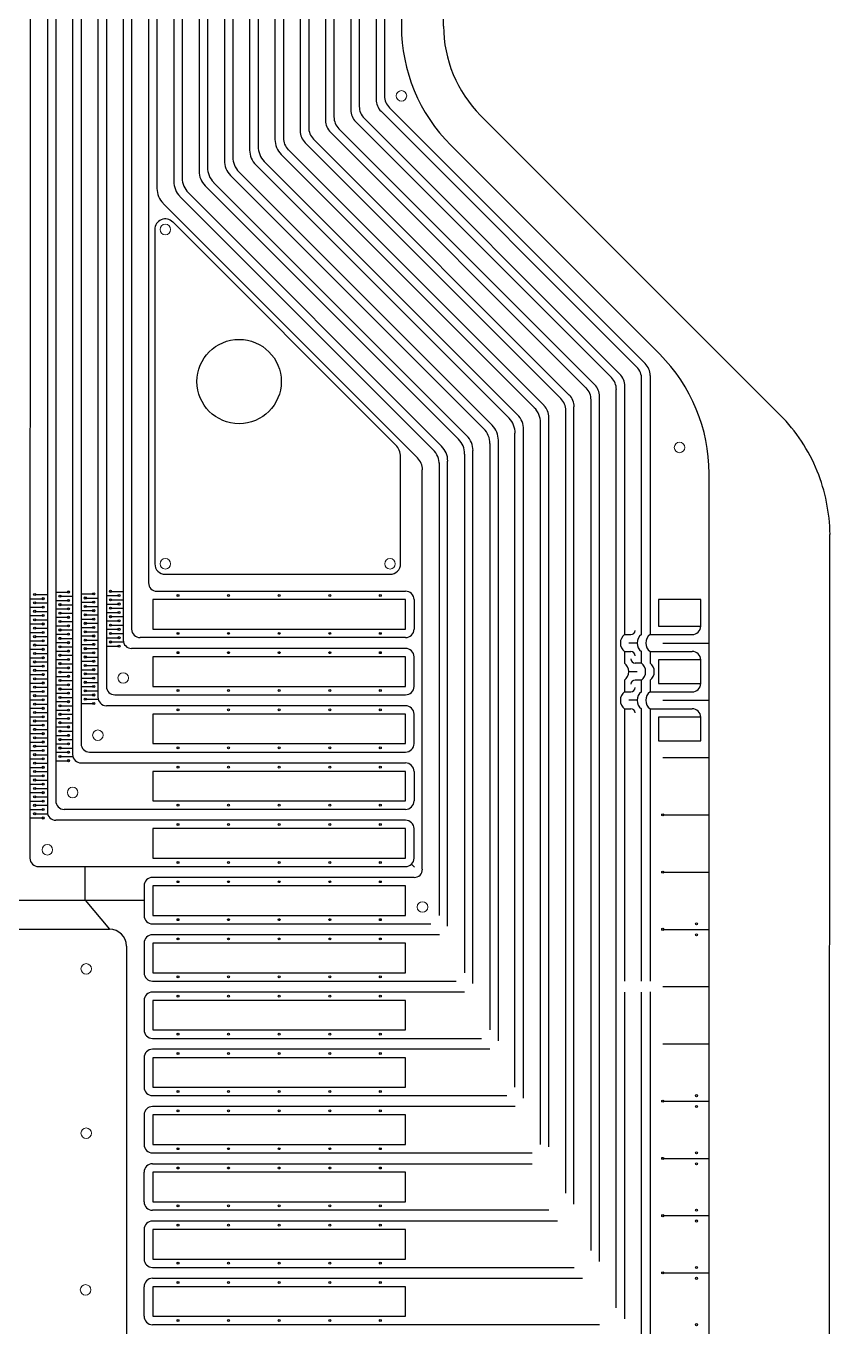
# Model space of a CAD drawing. Header units: millimetres. Extents: x 0 to 40, y 0 to 70.
# Drawn here: x 11.36 to 20.89, y 8.44 to 23.86 of the extents above; entities that cross this region are included whole.
import ezdxf

# ---------------------------------------------------------------- set-up
doc = ezdxf.new("R2010")
doc.units = ezdxf.units.MM
for name, color, linetype in [('Al Foil', 2, 'Continuous'), ('Cut Through All', 3, 'Continuous'), ('Expose Silicone', 1, 'Continuous'), ('Metal Tracks', 2, 'Continuous')]:
    doc.layers.add(name, color=color, linetype=linetype)

msp = doc.modelspace()

# ---------------------------------------------------------------- linework, layer by layer
at = {"layer": 'Al Foil'}
for p, q in [((11.411, 50.491), (11.405, 13.997)), ((11.611, 50.491), (11.611, 14.547)), ((11.711, 50.491), (11.711, 14.676)), ((11.911, 50.491), (11.911, 15.226)), ((12.011, 50.491), (12.011, 15.355)), ((12.211, 50.491), (12.211, 15.905)), ((12.311, 50.491), (12.311, 16.034)), ((12.511, 50.491), (12.511, 16.584)), ((12.611, 50.491), (12.611, 16.713)), ((12.811, 50.491), (12.811, 17.263)), ((12.911, 50.491), (12.911, 21.939)), ((13.111, 50.491), (13.111, 22.022)), ((13.211, 50.491), (13.211, 22.063)), ((13.411, 50.491), (13.411, 22.146)), ((13.511, 50.491), (13.511, 22.187)), ((13.711, 50.491), (13.711, 22.27)), ((13.811, 50.491), (13.811, 22.311)), ((14.011, 50.491), (14.011, 22.394)), ((14.111, 50.491), (14.111, 22.436)), ((14.311, 50.491), (14.311, 22.519)), ((14.411, 50.491), (14.411, 22.539)), ((14.611, 50.491), (14.611, 22.622)), ((14.711, 50.491), (14.711, 22.664)), ((14.911, 50.491), (14.911, 22.746)), ((15.011, 50.491), (15.011, 22.788)), ((15.211, 50.491), (15.211, 22.871)), ((15.311, 50.491), (15.311, 22.912)), ((15.511, 50.491), (15.511, 22.995)), ((15.611, 50.491), (15.611, 23.036)), ((15.811, 50.491), (15.811, 23.865)), ((15.57, 22.854), (18.603, 19.821)), ((15.67, 22.895), (18.703, 19.862)), ((15.27, 22.729), (18.303, 19.696)), ((18.403, 19.738), (15.37, 22.771)), ((18.003, 19.572), (14.97, 22.605)), ((18.103, 19.614), (15.07, 22.646)), ((17.503, 19.365), (14.47, 22.398)), ((14.67, 22.481), (17.703, 19.448)), ((14.77, 22.522), (17.803, 19.489)), ((18.875, 19.972), (16.397, 22.451)), ((17.088, 19.214), (14.084, 22.218)), ((14.184, 22.259), (17.188, 19.255)), ((17.388, 19.338), (14.384, 22.342)), ((16.788, 19.09), (13.784, 22.093)), ((13.884, 22.135), (16.888, 19.131)), ((16.488, 18.965), (13.484, 21.969)), ((13.584, 22.01), (16.588, 19.007)), ((12.984, 21.762), (16.003, 18.744)), ((16.188, 18.841), (13.184, 21.845)), ((13.284, 21.886), (16.288, 18.883)), ((12.886, 21.452), (12.886, 17.488)), ((15.742, 18.898), (13.1, 21.541)), ((18.458, 19.596), (18.458, 16.648)), ((18.658, 16.648), (18.658, 19.679)), ((18.761, 19.721), (18.761, 16.648)), ((18.158, 19.472), (18.158, 9.215)), ((18.358, 8.665), (18.358, 19.555)), ((17.758, 19.306), (17.758, 10.023)), ((17.858, 9.894), (17.858, 19.348)), ((18.058, 19.431), (18.058, 9.344)), ((17.458, 19.161), (17.458, 10.602)), ((17.558, 10.573), (17.558, 19.224)), ((17.158, 11.281), (17.158, 19.037)), ((17.258, 11.152), (17.258, 19.079)), ((16.658, 12.51), (16.658, 18.83)), ((16.858, 18.913), (16.858, 11.96)), ((16.958, 18.954), (16.958, 11.831)), ((15.801, 17.488), (15.801, 18.757)), ((16.258, 18.685), (16.258, 13.318)), ((16.358, 13.189), (16.358, 18.706)), ((16.558, 18.789), (16.558, 12.639)), ((16.058, 13.868), (16.058, 18.602)), ((19.461, 7.886), (19.461, 18.558)), ((13.011, 17.363), (15.676, 17.363)), ((11.461, 17.124), (11.611, 17.124)), ((11.711, 17.153), (11.861, 17.153)), ((12.011, 17.132), (12.161, 17.132)), ((12.361, 17.161), (12.511, 17.161)), ((12.911, 17.163), (15.861, 17.163)), ((11.405, 17.074), (11.561, 17.074)), ((11.405, 16.974), (11.561, 16.974)), ((11.461, 17.024), (11.611, 17.024)), ((11.711, 17.053), (11.861, 17.053)), ((11.761, 17.103), (11.911, 17.103)), ((11.761, 17.003), (11.911, 17.003)), ((12.011, 17.032), (12.161, 17.032)), ((12.061, 17.082), (12.211, 17.082)), ((12.061, 16.982), (12.211, 16.982)), ((12.311, 17.111), (12.461, 17.111)), ((12.311, 17.011), (12.461, 17.011)), ((12.361, 17.061), (12.511, 17.061)), ((15.961, 17.063), (15.961, 16.713)), ((11.405, 16.874), (11.561, 16.874)), ((11.461, 16.924), (11.611, 16.924)), ((11.461, 16.824), (11.611, 16.824)), ((11.711, 16.953), (11.861, 16.953)), ((11.711, 16.853), (11.861, 16.853)), ((11.761, 16.903), (11.911, 16.903)), ((12.011, 16.932), (12.161, 16.932)), ((12.011, 16.832), (12.161, 16.832)), ((12.061, 16.882), (12.211, 16.882)), ((12.311, 16.911), (12.461, 16.911)), ((12.361, 16.961), (12.511, 16.961)), ((12.361, 16.861), (12.511, 16.861)), ((11.405, 16.774), (11.561, 16.774)), ((11.405, 16.674), (11.561, 16.674)), ((11.461, 16.724), (11.611, 16.724)), ((11.711, 16.753), (11.861, 16.753)), ((11.761, 16.803), (11.911, 16.803)), ((11.761, 16.703), (11.911, 16.703)), ((12.011, 16.732), (12.161, 16.732)), ((12.061, 16.782), (12.211, 16.782)), ((12.061, 16.682), (12.211, 16.682)), ((12.311, 16.811), (12.461, 16.811)), ((12.311, 16.711), (12.461, 16.711)), ((12.361, 16.761), (12.511, 16.761)), ((11.405, 16.574), (11.561, 16.574)), ((11.461, 16.624), (11.611, 16.624)), ((11.461, 16.524), (11.611, 16.524)), ((11.711, 16.653), (11.861, 16.653)), ((11.711, 16.553), (11.861, 16.553)), ((11.761, 16.603), (11.911, 16.603)), ((12.011, 16.632), (12.161, 16.632)), ((12.011, 16.532), (12.161, 16.532)), ((12.061, 16.582), (12.211, 16.582)), ((12.311, 16.611), (12.461, 16.611)), ((12.311, 16.511), (12.461, 16.511)), ((12.361, 16.661), (12.511, 16.661)), ((12.361, 16.561), (12.514, 16.561)), ((15.861, 16.613), (12.711, 16.613)), ((11.405, 16.474), (11.561, 16.474)), ((11.405, 16.374), (11.561, 16.374)), ((11.461, 16.424), (11.611, 16.424)), ((11.711, 16.453), (11.861, 16.453)), ((11.711, 16.353), (11.861, 16.353)), ((11.761, 16.503), (11.911, 16.503)), ((11.761, 16.403), (11.911, 16.403)), ((12.011, 16.432), (12.161, 16.432)), ((12.061, 16.482), (12.211, 16.482)), ((12.061, 16.382), (12.211, 16.382)), ((15.861, 16.484), (12.611, 16.484)), ((15.961, 16.034), (15.961, 16.384)), ((18.458, 16.448), (18.458, 16.309)), ((18.658, 16.309), (18.658, 16.448)), ((18.761, 16.448), (18.761, 16.309)), ((11.405, 16.274), (11.561, 16.274)), ((11.461, 16.324), (11.611, 16.324)), ((11.461, 16.224), (11.611, 16.224)), ((11.711, 16.253), (11.861, 16.253)), ((11.761, 16.303), (11.911, 16.303)), ((11.761, 16.203), (11.911, 16.203)), ((12.011, 16.332), (12.161, 16.332)), ((12.011, 16.232), (12.161, 16.232)), ((12.061, 16.282), (12.211, 16.282)), ((11.405, 16.174), (11.561, 16.174)), ((11.405, 16.074), (11.561, 16.074)), ((11.461, 16.124), (11.611, 16.124)), ((11.711, 16.153), (11.861, 16.153)), ((11.711, 16.053), (11.861, 16.053)), ((11.761, 16.103), (11.911, 16.103)), ((12.011, 16.132), (12.161, 16.132)), ((12.061, 16.182), (12.211, 16.182)), ((12.061, 16.082), (12.211, 16.082)), ((18.458, 16.109), (18.458, 15.969)), ((18.658, 15.969), (18.658, 16.109)), ((18.761, 16.109), (18.761, 15.969)), ((11.405, 15.974), (11.561, 15.974)), ((11.461, 16.024), (11.611, 16.024)), ((11.461, 15.924), (11.611, 15.924)), ((11.711, 15.953), (11.861, 15.953)), ((11.761, 16.003), (11.911, 16.003)), ((11.761, 15.903), (11.911, 15.903)), ((12.011, 16.032), (12.161, 16.032)), ((12.011, 15.932), (12.161, 15.932)), ((12.061, 15.982), (12.211, 15.982)), ((12.411, 15.934), (15.861, 15.934)), ((11.405, 15.874), (11.561, 15.874)), ((11.405, 15.774), (11.561, 15.774)), ((11.461, 15.824), (11.611, 15.824)), ((11.711, 15.853), (11.861, 15.853)), ((11.711, 15.753), (11.861, 15.753)), ((11.761, 15.803), (11.911, 15.803)), ((12.011, 15.832), (12.161, 15.832)), ((12.061, 15.882), (12.214, 15.882)), ((15.861, 15.805), (12.311, 15.805)), ((18.458, 15.769), (18.458, 12.539)), ((18.658, 12.539), (18.658, 15.769)), ((18.761, 15.769), (18.761, 12.539)), ((11.405, 15.674), (11.561, 15.674)), ((11.461, 15.724), (11.611, 15.724)), ((11.461, 15.624), (11.611, 15.624)), ((11.711, 15.653), (11.861, 15.653)), ((11.761, 15.703), (11.911, 15.703)), ((11.761, 15.603), (11.911, 15.603)), ((15.961, 15.355), (15.961, 15.705)), ((11.405, 15.574), (11.561, 15.574)), ((11.405, 15.474), (11.561, 15.474)), ((11.461, 15.524), (11.611, 15.524)), ((11.711, 15.553), (11.861, 15.553)), ((11.711, 15.453), (11.861, 15.453)), ((11.761, 15.503), (11.911, 15.503)), ((11.405, 15.374), (11.561, 15.374)), ((11.405, 15.274), (11.561, 15.274)), ((11.461, 15.424), (11.611, 15.424)), ((11.461, 15.324), (11.611, 15.324)), ((11.711, 15.353), (11.861, 15.353)), ((11.761, 15.403), (11.911, 15.403)), ((11.761, 15.303), (11.911, 15.303)), ((11.405, 15.174), (11.561, 15.174)), ((11.461, 15.224), (11.611, 15.224)), ((11.461, 15.124), (11.611, 15.124)), ((11.711, 15.253), (11.861, 15.253)), ((11.711, 15.153), (11.861, 15.153)), ((11.761, 15.203), (11.914, 15.203)), ((12.011, 15.126), (15.861, 15.126)), ((12.111, 15.255), (15.861, 15.255)), ((11.405, 15.074), (11.561, 15.074)), ((11.405, 14.974), (11.561, 14.974)), ((11.461, 15.024), (11.611, 15.024)), ((15.961, 15.026), (15.961, 14.676)), ((11.405, 14.874), (11.561, 14.874)), ((11.461, 14.924), (11.611, 14.924)), ((11.461, 14.824), (11.611, 14.824)), ((11.405, 14.774), (11.561, 14.774)), ((11.405, 14.674), (11.561, 14.674)), ((11.461, 14.724), (11.611, 14.724)), ((11.405, 14.574), (11.561, 14.574)), ((11.461, 14.624), (11.611, 14.624)), ((11.461, 14.524), (11.614, 14.524)), ((15.861, 14.576), (11.811, 14.576)), ((11.405, 14.474), (11.561, 14.474)), ((15.861, 14.447), (11.711, 14.447)), ((15.961, 13.997), (15.961, 14.347)), ((11.505, 13.897), (15.861, 13.897)), ((12.059, 13.501), (12.059, 13.897)), ((15.932, 13.926), (15.967, 13.891)), ((15.961, 13.768), (12.858, 13.768)), ((12.758, 13.668), (12.758, 13.318)), ((9.961, 13.501), (12.758, 13.501)), ((12.059, 13.501), (12.349, 13.155)), ((10.371, 13.155), (12.349, 13.155)), ((12.858, 13.218), (16.161, 13.218)), ((12.758, 12.989), (12.758, 12.639)), ((16.261, 13.089), (12.858, 13.089)), ((12.549, 12.955), (12.549, 8.136)), ((12.858, 12.539), (16.461, 12.539)), ((16.561, 12.41), (12.858, 12.41)), ((18.458, 12.41), (18.458, 12.199)), ((18.458, 12.41), (18.458, 8.536)), ((18.658, 7.986), (18.658, 12.41)), ((18.761, 12.411), (18.761, 7.786)), ((18.761, 12.411), (18.761, 7.786)), ((12.758, 12.31), (12.758, 11.96)), ((18.458, 12.07), (18.458, 11.86)), ((12.858, 11.86), (16.761, 11.86)), ((16.861, 11.731), (12.858, 11.731)), ((12.758, 11.631), (12.758, 11.281)), ((12.858, 11.181), (17.061, 11.181)), ((17.161, 11.052), (12.858, 11.052)), ((12.758, 10.952), (12.758, 10.602)), ((12.854, 10.502), (17.361, 10.502)), ((12.858, 10.373), (17.361, 10.373)), ((12.758, 9.923), (12.758, 10.273)), ((17.561, 9.823), (12.858, 9.823)), ((12.758, 9.594), (12.758, 9.244)), ((17.661, 9.694), (12.858, 9.694)), ((12.858, 9.144), (17.861, 9.144)), ((12.858, 9.015), (17.961, 9.015)), ((12.758, 8.565), (12.758, 8.915)), ((18.161, 8.465), (12.858, 8.465))]:
    msp.add_line(p, q, dxfattribs=at)
at = {"layer": 'Al Foil', "linetype": 'Continuous', "lineweight": 0}
for centre in [(15.811, 23.036), (13.011, 21.452), (19.111, 18.868), (13.011, 17.488), (15.676, 17.488), (12.511, 16.134), (12.211, 15.455), (11.911, 14.776), (11.611, 14.097), (16.061, 13.418), (12.072, 12.684), (12.072, 10.735), (12.065, 8.878)]:
    msp.add_circle(centre, 0.0626, dxfattribs=at)
at = {"layer": 'Al Foil'}
for centre, radius in [((13.886, 19.649), 0.5), ((11.461, 17.124), 0.0125), ((11.861, 17.153), 0.0125), ((12.161, 17.132), 0.0125), ((12.361, 17.161), 0.0125), ((13.161, 17.113), 0.0114), ((13.761, 17.113), 0.0114), ((14.361, 17.113), 0.0114), ((14.961, 17.113), 0.0114), ((15.561, 17.113), 0.0114), ((11.461, 17.024), 0.0125), ((11.561, 17.074), 0.0125), ((11.561, 16.974), 0.0125), ((11.761, 17.103), 0.0125), ((11.761, 17.003), 0.0125), ((11.861, 17.053), 0.0125), ((12.061, 17.082), 0.0125), ((12.061, 16.982), 0.0125), ((12.161, 17.032), 0.0125), ((12.361, 17.061), 0.0125), ((12.361, 16.961), 0.0125), ((12.461, 17.111), 0.0125), ((12.461, 17.011), 0.0125), ((11.461, 16.924), 0.0125), ((11.461, 16.824), 0.0125), ((11.561, 16.874), 0.0125), ((11.761, 16.903), 0.0125), ((11.761, 16.803), 0.0125), ((11.861, 16.953), 0.0125), ((11.861, 16.853), 0.0125), ((12.061, 16.882), 0.0125), ((12.161, 16.932), 0.0125), ((12.161, 16.832), 0.0125), ((12.361, 16.861), 0.0125), ((12.461, 16.911), 0.0125), ((12.461, 16.811), 0.0125), ((11.461, 16.724), 0.0125), ((11.561, 16.774), 0.0125), ((11.561, 16.674), 0.0125), ((11.761, 16.703), 0.0125), ((11.861, 16.753), 0.0125), ((11.861, 16.653), 0.0125), ((12.061, 16.782), 0.0125), ((12.061, 16.682), 0.0125), ((12.161, 16.732), 0.0125), ((12.361, 16.761), 0.0125), ((12.361, 16.661), 0.0125), ((12.461, 16.711), 0.0125), ((13.161, 16.663), 0.0114), ((13.761, 16.663), 0.0114), ((14.361, 16.663), 0.0114), ((14.961, 16.663), 0.0114), ((15.561, 16.663), 0.0114), ((11.461, 16.624), 0.0125), ((11.461, 16.524), 0.0125), ((11.561, 16.574), 0.0125), ((11.761, 16.603), 0.0125), ((11.761, 16.503), 0.0125), ((11.861, 16.553), 0.0125), ((12.061, 16.582), 0.0125), ((12.161, 16.632), 0.0125), ((12.161, 16.532), 0.0125), ((12.361, 16.561), 0.0125), ((12.461, 16.611), 0.0125), ((12.461, 16.511), 0.0125), ((11.461, 16.424), 0.0125), ((11.561, 16.474), 0.0125), ((11.561, 16.374), 0.0125), ((11.761, 16.403), 0.0125), ((11.861, 16.453), 0.0125), ((11.861, 16.353), 0.0125), ((12.061, 16.482), 0.0125), ((12.061, 16.382), 0.0125), ((12.161, 16.432), 0.0125), ((13.161, 16.434), 0.0114), ((13.761, 16.434), 0.0114), ((14.361, 16.434), 0.0114), ((14.961, 16.434), 0.0114), ((15.561, 16.434), 0.0114), ((11.461, 16.324), 0.0125), ((11.461, 16.224), 0.0125), ((11.561, 16.274), 0.0125), ((11.761, 16.303), 0.0125), ((11.761, 16.203), 0.0125), ((11.861, 16.253), 0.0125), ((12.061, 16.282), 0.0125), ((12.161, 16.332), 0.0125), ((12.161, 16.232), 0.0125), ((11.461, 16.124), 0.0125), ((11.561, 16.174), 0.0125), ((11.561, 16.074), 0.0125), ((11.761, 16.103), 0.0125), ((11.861, 16.153), 0.0125), ((11.861, 16.053), 0.0125), ((12.061, 16.182), 0.0125), ((12.061, 16.082), 0.0125), ((12.161, 16.132), 0.0125), ((12.161, 16.032), 0.0125), ((11.461, 16.024), 0.0125), ((11.461, 15.924), 0.0125), ((11.561, 15.974), 0.0125), ((11.761, 16.003), 0.0125), ((11.761, 15.903), 0.0125), ((11.861, 15.953), 0.0125), ((12.061, 15.982), 0.0125), ((12.061, 15.882), 0.0125), ((12.161, 15.932), 0.0125), ((13.161, 15.984), 0.0114), ((13.761, 15.984), 0.0114), ((14.361, 15.984), 0.0114), ((14.961, 15.984), 0.0114), ((15.561, 15.984), 0.0114), ((11.461, 15.824), 0.0125), ((11.461, 15.724), 0.0125), ((11.561, 15.874), 0.0125), ((11.561, 15.774), 0.0125), ((11.761, 15.803), 0.0125), ((11.861, 15.853), 0.0125), ((11.861, 15.753), 0.0125), ((12.161, 15.832), 0.0125), ((13.161, 15.755), 0.0114), ((13.761, 15.755), 0.0114), ((14.361, 15.755), 0.0114), ((14.961, 15.755), 0.0114), ((15.561, 15.755), 0.0114), ((11.461, 15.624), 0.0125), ((11.561, 15.674), 0.0125), ((11.561, 15.574), 0.0125), ((11.761, 15.703), 0.0125), ((11.761, 15.603), 0.0125), ((11.861, 15.653), 0.0125), ((11.461, 15.524), 0.0125), ((11.461, 15.424), 0.0125), ((11.561, 15.474), 0.0125), ((11.761, 15.503), 0.0125), ((11.861, 15.553), 0.0125), ((11.861, 15.453), 0.0125), ((11.461, 15.324), 0.0125), ((11.561, 15.374), 0.0125), ((11.561, 15.274), 0.0125), ((11.761, 15.403), 0.0125), ((11.761, 15.303), 0.0125), ((11.861, 15.353), 0.0125), ((13.161, 15.305), 0.0114), ((13.761, 15.305), 0.0114), ((14.361, 15.305), 0.0114), ((14.961, 15.305), 0.0114), ((15.561, 15.305), 0.0114), ((11.461, 15.224), 0.0125), ((11.461, 15.124), 0.0125), ((11.561, 15.174), 0.0125), ((11.761, 15.203), 0.0125), ((11.861, 15.253), 0.0125), ((11.861, 15.153), 0.0125), ((11.461, 15.024), 0.0125), ((11.561, 15.074), 0.0125), ((11.561, 14.974), 0.0125), ((13.161, 15.076), 0.0114), ((13.761, 15.076), 0.0114), ((14.361, 15.076), 0.0114), ((14.961, 15.076), 0.0114), ((15.561, 15.076), 0.0114), ((11.461, 14.924), 0.0125), ((11.461, 14.824), 0.0125), ((11.561, 14.874), 0.0125), ((11.461, 14.724), 0.0125), ((11.561, 14.774), 0.0125), ((11.561, 14.674), 0.0125), ((11.461, 14.624), 0.0125), ((11.461, 14.524), 0.0125), ((11.561, 14.574), 0.0125), ((13.161, 14.626), 0.0114), ((13.761, 14.626), 0.0114), ((14.361, 14.626), 0.0114), ((14.961, 14.626), 0.0114), ((15.561, 14.626), 0.0114), ((18.911, 14.511), 0.0125), ((11.561, 14.474), 0.0125), ((13.161, 14.397), 0.0114), ((13.761, 14.397), 0.0114), ((14.361, 14.397), 0.0114), ((14.961, 14.397), 0.0114), ((15.561, 14.397), 0.0114), ((13.161, 13.947), 0.0114), ((13.761, 13.947), 0.0114), ((14.361, 13.947), 0.0114), ((14.961, 13.947), 0.0114), ((15.561, 13.947), 0.0114), ((18.911, 13.832), 0.0125), ((13.161, 13.718), 0.0114), ((13.761, 13.718), 0.0114), ((14.361, 13.718), 0.0114), ((14.961, 13.718), 0.0114), ((15.561, 13.718), 0.0114), ((13.161, 13.268), 0.0114), ((13.761, 13.268), 0.0114), ((14.361, 13.268), 0.0114), ((14.961, 13.268), 0.0114), ((15.561, 13.268), 0.0114), ((18.911, 13.153), 0.0125), ((19.311, 13.218), 0.0125), ((13.161, 13.039), 0.0114), ((13.761, 13.039), 0.0114), ((14.361, 13.039), 0.0114), ((14.961, 13.039), 0.0114), ((15.561, 13.039), 0.0114), ((19.311, 13.089), 0.0125), ((13.161, 12.589), 0.0114), ((13.761, 12.589), 0.0114), ((14.361, 12.589), 0.0114), ((14.961, 12.589), 0.0114), ((15.561, 12.589), 0.0114), ((13.161, 12.36), 0.0114), ((13.761, 12.36), 0.0114), ((14.361, 12.36), 0.0114), ((14.961, 12.36), 0.0114), ((15.561, 12.36), 0.0114), ((13.161, 11.91), 0.0114), ((13.761, 11.91), 0.0114), ((14.361, 11.91), 0.0114), ((14.961, 11.91), 0.0114), ((15.561, 11.91), 0.0114), ((13.161, 11.681), 0.0114), ((13.761, 11.681), 0.0114), ((14.361, 11.681), 0.0114), ((14.961, 11.681), 0.0114), ((15.561, 11.681), 0.0114), ((13.161, 11.231), 0.0114), ((13.761, 11.231), 0.0114), ((14.361, 11.231), 0.0114), ((14.961, 11.231), 0.0114), ((15.561, 11.231), 0.0114), ((18.911, 11.116), 0.0125), ((19.311, 11.181), 0.0125), ((13.161, 11.002), 0.0114), ((13.761, 11.002), 0.0114), ((14.361, 11.002), 0.0114), ((14.961, 11.002), 0.0114), ((15.561, 11.002), 0.0114), ((19.311, 11.052), 0.0125), ((13.161, 10.552), 0.0114), ((13.761, 10.552), 0.0114), ((14.361, 10.552), 0.0114), ((14.961, 10.552), 0.0114), ((15.561, 10.552), 0.0114), ((19.311, 10.502), 0.0125), ((18.911, 10.437), 0.0125), ((19.311, 10.373), 0.0125), ((13.161, 10.323), 0.0114), ((13.761, 10.323), 0.0114), ((14.361, 10.323), 0.0114), ((14.961, 10.323), 0.0114), ((15.561, 10.323), 0.0114), ((13.161, 9.873), 0.0114), ((13.761, 9.873), 0.0114), ((14.361, 9.873), 0.0114), ((14.961, 9.873), 0.0114), ((15.561, 9.873), 0.0114), ((18.911, 9.758), 0.0125), ((19.311, 9.823), 0.0125), ((13.161, 9.644), 0.0114), ((13.761, 9.644), 0.0114), ((14.361, 9.644), 0.0114), ((14.961, 9.644), 0.0114), ((15.561, 9.644), 0.0114), ((19.311, 9.694), 0.0125), ((13.161, 9.194), 0.0114), ((13.761, 9.194), 0.0114), ((14.361, 9.194), 0.0114), ((14.961, 9.194), 0.0114), ((15.561, 9.194), 0.0114), ((19.311, 9.144), 0.0125), ((13.161, 8.965), 0.0114), ((13.761, 8.965), 0.0114), ((14.361, 8.965), 0.0114), ((14.961, 8.965), 0.0114), ((15.561, 8.965), 0.0114), ((18.911, 9.079), 0.0125), ((19.311, 9.015), 0.0125), ((13.161, 8.515), 0.0114), ((13.761, 8.515), 0.0114), ((14.361, 8.515), 0.0114), ((14.961, 8.515), 0.0114), ((15.561, 8.515), 0.0114), ((19.311, 8.465), 0.0125)]:
    msp.add_circle(centre, radius, dxfattribs=at)
for centre, radius, start, end in [((17.811, 23.865), 2, 180, 225), ((15.711, 22.995), 0.2, 180, 225), ((15.811, 23.036), 0.2, 180, 225), ((15.411, 22.871), 0.2, 180, 225), ((15.511, 22.912), 0.2, 180, 225), ((15.111, 22.746), 0.2, 180, 225), ((15.211, 22.788), 0.2, 180, 225), ((14.611, 22.539), 0.2, 180, 225), ((14.811, 22.622), 0.2, 180, 225), ((14.911, 22.664), 0.2, 180, 225), ((14.261, 22.394), 0.25, 180, 225), ((14.361, 22.436), 0.25, 180, 225), ((14.561, 22.519), 0.25, 180, 225), ((13.961, 22.27), 0.25, 180, 225), ((14.061, 22.311), 0.25, 180, 225), ((13.461, 22.063), 0.25, 180, 225), ((13.661, 22.146), 0.25, 180, 225), ((13.761, 22.187), 0.25, 180, 225), ((13.161, 21.939), 0.25, 180, 225), ((13.361, 22.022), 0.25, 180, 225), ((13.011, 21.452), 0.125, 45, 180), ((17.461, 18.558), 2, 360, 45), ((18.461, 19.679), 0.2, 360, 45), ((18.561, 19.721), 0.2, 360, 45), ((17.961, 19.472), 0.2, 360, 45), ((18.161, 19.555), 0.2, 0, 45), ((18.261, 19.596), 0.2, 360, 45), ((17.561, 19.306), 0.2, 0, 45), ((17.661, 19.348), 0.2, 360, 45), ((17.861, 19.431), 0.2, 360, 45), ((17.211, 19.161), 0.25, 360, 45), ((17.361, 19.224), 0.2, 360, 45), ((16.711, 18.954), 0.25, 360, 45), ((16.911, 19.037), 0.25, 360, 45), ((17.011, 19.079), 0.25, 0, 45), ((16.411, 18.83), 0.25, 0, 45), ((16.611, 18.913), 0.25, 0, 45), ((15.601, 18.757), 0.2, 0, 45), ((16.011, 18.664), 0.25, 0, 45), ((16.111, 18.706), 0.25, 0, 45), ((16.311, 18.789), 0.25, 360, 45), ((15.861, 18.602), 0.2, 0, 45), ((13.011, 17.488), 0.125, 180, 270), ((15.676, 17.488), 0.125, 270, 0), ((12.911, 17.263), 0.1, 180, 270), ((15.861, 17.063), 0.1, 0, 90), ((12.711, 16.713), 0.1, 180, 270), ((15.861, 16.713), 0.1, 270, 360), ((12.611, 16.584), 0.1, 180, 270), ((15.861, 16.384), 0.1, 0, 90), ((12.311, 15.905), 0.1, 180, 270), ((12.411, 16.034), 0.1, 180, 270), ((15.861, 16.034), 0.1, 270, 360), ((15.861, 15.705), 0.1, 0, 90), ((12.111, 15.355), 0.1, 180, 270), ((15.861, 15.355), 0.1, 270, 0), ((12.011, 15.226), 0.1, 180, 270), ((15.861, 15.026), 0.1, 360, 90), ((11.811, 14.676), 0.1, 180, 270), ((15.861, 14.676), 0.1, 270, 0), ((11.711, 14.547), 0.1, 180, 270), ((15.861, 14.347), 0.1, 0, 90), ((11.505, 13.997), 0.1, 180, 270), ((15.861, 13.997), 0.1, 270, 360), ((12.858, 13.668), 0.1, 90, 180), ((15.961, 13.868), 0.1, 270, 360), ((12.858, 13.318), 0.1, 180, 270), ((12.349, 12.955), 0.2, 0.0106, 90.0106), ((12.858, 12.989), 0.1, 90, 180), ((12.858, 12.639), 0.1, 180, 270), ((12.858, 12.31), 0.1, 90, 180), ((12.858, 11.96), 0.1, 180, 270), ((12.858, 11.631), 0.1, 90, 180), ((12.858, 11.281), 0.1, 180, 270), ((12.858, 10.952), 0.1, 90, 180), ((12.858, 10.602), 0.1, 180, 270.0042), ((12.858, 10.273), 0.1, 90, 180), ((12.858, 9.923), 0.1, 180, 270), ((12.858, 9.594), 0.1, 90, 180), ((12.858, 9.244), 0.1, 180, 270), ((12.858, 8.915), 0.1, 90, 180), ((12.858, 8.565), 0.1, 180, 270)]:
    msp.add_arc(centre, radius, start, end, dxfattribs=at)
at = {"layer": 'Cut Through All'}
for p, q in [((16.311, 23.865), (16.311, 50.491)), ((20.305, 19.25), (16.751, 22.804)), ((20.89, 7.109), (20.895, 17.836))]:
    msp.add_line(p, q, dxfattribs=at)
msp.add_circle((13.886, 19.649), 0.5, dxfattribs=at)
for centre, radius, start, end in [((17.811, 23.865), 1.5, 180, 225), ((18.89, 17.836), 2, 22.082, 45), ((18.761, 17.797), 2.135, 1.0355, 21.7326)]:
    msp.add_arc(centre, radius, start, end, dxfattribs=at)
at = {"layer": 'Defpoints'}
for p, q in [((18.458, 16.648), (18.533, 16.648)), ((18.608, 16.548), (18.508, 16.548)), ((18.458, 16.448), (18.533, 16.448)), ((18.508, 16.209), (18.608, 16.209)), ((18.658, 16.309), (18.583, 16.309)), ((18.658, 16.109), (18.583, 16.109)), ((18.458, 15.969), (18.533, 15.969)), ((18.458, 15.769), (18.533, 15.769)), ((18.608, 15.869), (18.508, 15.869))]:
    msp.add_line(p, q, dxfattribs=at)
for centre, radius, start, end in [((18.533, 16.698), 0.05, 270, 0), ((19.261, 16.748), 0.1, 270.156, 0.156), ((18.533, 16.548), 0.125, 126.8699, 233.1301), ((18.733, 16.548), 0.125, 126.8699, 233.1301), ((18.836, 16.548), 0.125, 126.8699, 233.1301), ((18.533, 16.398), 0.05, 0, 90), ((18.583, 16.359), 0.05, 180, 270), ((19.261, 16.348), 0.1, 359.844, 89.844), ((18.383, 16.209), 0.125, 306.8699, 53.1301), ((18.583, 16.209), 0.125, 306.8699, 53.1301), ((18.686, 16.209), 0.125, 306.8699, 53.1301), ((18.583, 16.059), 0.05, 90, 180), ((19.261, 16.069), 0.1, 270.156, 0.156), ((18.533, 15.869), 0.125, 126.8699, 233.1301), ((18.533, 16.019), 0.05, 270, 0), ((18.733, 15.869), 0.125, 126.8699, 233.1301), ((18.836, 15.869), 0.125, 126.8699, 233.1301), ((18.533, 15.719), 0.05, 0, 90), ((19.261, 15.669), 0.1, 359.844, 89.844)]:
    msp.add_arc(centre, radius, start, end, dxfattribs=at)
at = {"layer": 'Expose Silicone'}
for p, q in [((15.861, 17.063), (12.861, 17.063)), ((12.861, 17.063), (12.861, 16.713)), ((15.861, 16.713), (15.861, 17.063)), ((12.861, 16.713), (15.861, 16.713)), ((15.861, 16.384), (12.861, 16.384)), ((12.861, 16.384), (12.861, 16.034)), ((15.861, 16.034), (15.861, 16.384)), ((12.861, 16.034), (15.861, 16.034)), ((15.861, 15.705), (12.861, 15.705)), ((12.861, 15.705), (12.861, 15.355)), ((15.861, 15.355), (15.861, 15.705)), ((12.861, 15.355), (15.861, 15.355)), ((15.861, 15.026), (12.861, 15.026)), ((12.861, 15.026), (12.861, 14.676)), ((15.861, 14.676), (15.861, 15.026)), ((12.861, 14.676), (15.861, 14.676)), ((15.861, 14.347), (12.861, 14.347)), ((12.861, 14.347), (12.861, 13.997)), ((15.861, 13.997), (15.861, 14.347)), ((12.861, 13.997), (15.861, 13.997)), ((15.861, 13.668), (12.861, 13.668)), ((12.861, 13.668), (12.861, 13.318)), ((15.861, 13.318), (15.861, 13.668)), ((12.861, 13.318), (15.861, 13.318)), ((15.861, 12.989), (12.861, 12.989)), ((12.861, 12.989), (12.861, 12.639)), ((15.861, 12.639), (15.861, 12.989)), ((12.861, 12.639), (15.861, 12.639)), ((15.861, 12.31), (12.861, 12.31)), ((12.861, 12.31), (12.861, 11.96)), ((15.861, 11.96), (15.861, 12.31)), ((12.861, 11.96), (15.861, 11.96)), ((15.861, 11.631), (12.861, 11.631)), ((12.861, 11.631), (12.861, 11.281)), ((15.861, 11.281), (15.861, 11.631)), ((12.861, 11.281), (15.861, 11.281)), ((15.861, 10.952), (12.861, 10.952)), ((12.861, 10.952), (12.861, 10.602)), ((15.861, 10.602), (15.861, 10.952)), ((12.861, 10.602), (15.861, 10.602)), ((15.861, 10.273), (12.861, 10.273)), ((12.861, 10.273), (12.861, 9.923)), ((15.861, 9.923), (15.861, 10.273)), ((12.861, 9.923), (15.861, 9.923)), ((15.861, 9.594), (12.861, 9.594)), ((12.861, 9.594), (12.861, 9.244)), ((15.861, 9.244), (15.861, 9.594)), ((12.861, 9.244), (15.861, 9.244)), ((15.861, 8.915), (12.861, 8.915)), ((12.861, 8.915), (12.861, 8.565)), ((15.861, 8.565), (15.861, 8.915)), ((12.861, 8.565), (15.861, 8.565))]:
    msp.add_line(p, q, dxfattribs=at)
for points in [[(19.361, 17.063), (18.861, 17.063), (18.861, 16.748), (19.361, 16.748)], [(19.361, 16.348), (18.861, 16.348), (18.861, 16.069), (19.361, 16.069)], [(19.361, 15.669), (18.861, 15.669), (18.861, 15.39), (19.361, 15.39)]]:
    msp.add_lwpolyline(points, close=True, dxfattribs=at)
at = {"layer": 'Metal Tracks'}
for p, q in [((18.761, 16.648), (19.261, 16.648)), ((18.911, 16.548), (19.461, 16.548)), ((18.761, 16.448), (19.261, 16.448)), ((18.761, 15.969), (19.261, 15.969)), ((18.761, 15.769), (19.261, 15.769)), ((18.911, 15.869), (19.461, 15.869)), ((18.911, 15.869), (19.461, 15.869)), ((18.911, 15.19), (19.461, 15.19)), ((18.911, 14.511), (19.461, 14.511)), ((18.911, 13.832), (19.461, 13.832)), ((18.911, 13.153), (19.461, 13.153)), ((18.911, 12.474), (19.461, 12.474)), ((18.911, 11.795), (19.461, 11.795)), ((18.911, 11.116), (19.461, 11.116)), ((18.911, 10.437), (19.461, 10.437)), ((18.911, 9.758), (19.461, 9.758)), ((18.911, 9.079), (19.461, 9.079))]:
    msp.add_line(p, q, dxfattribs=at)

doc.saveas('drawing.dxf')
